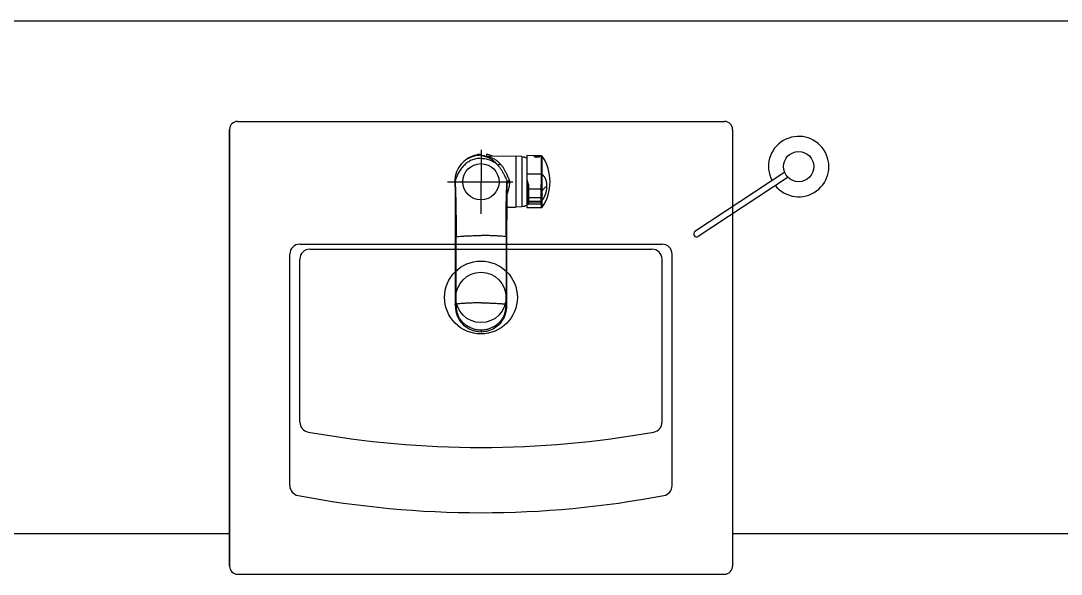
# Model space of a CAD drawing. Extents: x 1198601 to 1325177, y -301855 to -214174.
# Drawn here: x 1257563 to 1258597, y -274550 to -274000 of the extents above; entities that cross this region are included whole.
import ezdxf

# ---------------------------------------------------------------- set-up
doc = ezdxf.new("R2010")
doc.units = 0
doc.header["$LTSCALE"] = 600
doc.header["$MEASUREMENT"] = 0
doc.layers.add('INT', color=13, linetype='CONTINUOUS')
doc.layers.add('WALLLL', color=7, linetype='CONTINUOUS')

msp = doc.modelspace()

# ---------------------------------------------------------------- linework, layer by layer
at = {"layer": 'INT', "lineweight": -3}
for p, q in [((1257770.4, -274107.9), (1257770.4, -274541.9)), ((1257770.4, -274541.9), (1257770.4, -274107.9)), ((1257778.4, -274099.9), (1258262.4, -274099.9)), ((1258270.4, -274107.9), (1258270.4, -274541.9)), ((1258020.6, -274128.2), (1258020.2, -274191.9)), ((1258003.4, -274139.7), (1258001.9, -274141)), ((1258004.9, -274138.5), (1258003.4, -274139.7)), ((1258006.4, -274137.5), (1258004.9, -274138.5)), ((1258007.8, -274136.7), (1258006.4, -274137.5)), ((1258009.2, -274136), (1258007.8, -274136.7)), ((1258010.5, -274135.4), (1258009.2, -274136)), ((1258011.7, -274135), (1258010.5, -274135.4)), ((1258012.8, -274134.6), (1258011.7, -274135)), ((1258014, -274134.3), (1258012.8, -274134.6)), ((1258014.9, -274134.1), (1258014, -274134.3)), ((1258023.9, -274134.2), (1258023.7, -274134.2)), ((1258023.8, -274134.4), (1258023.8, -274134.4)), ((1258023.9, -274134.2), (1258054.9, -274134.3)), ((1258026.1, -274134.2), (1258025.9, -274134.1)), ((1258054.9, -274134.3), (1258054.9, -274185.3)), ((1258060.9, -274134.8), (1258054.9, -274134.3)), ((1258060.9, -274134.8), (1258060.9, -274184.8)), ((1258065.8, -274134), (1258065.8, -274185.8)), ((1258065.9, -274133.9), (1258065.9, -274152.3)), ((1258080.5, -274134.2), (1258065.9, -274133.9)), ((1258073.3, -274134.9), (1258073.3, -274134.8)), ((1258078.7, -274134.9), (1258078.8, -274134.9)), ((1258080.5, -274152.4), (1258080.5, -274134.2)), ((1258081.3, -274152.5), (1258081.3, -274134.6)), ((1257996.1, -274150.1), (1257995.4, -274152.3)), ((1257997, -274148), (1257996.1, -274150.1)), ((1257998, -274146), (1257997, -274148)), ((1257999.2, -274144.2), (1257998, -274146)), ((1258000.5, -274142.5), (1257999.2, -274144.2)), ((1258001.9, -274141), (1258000.5, -274142.5)), ((1257987.2, -274159.9), (1258052, -274159.9)), ((1257994.4, -274159.8), (1257994.4, -274159.8)), ((1257994.4, -274159.8), (1257994.4, -274159.8)), ((1257994.4, -274159.8), (1257994.4, -274160)), ((1257994.4, -274159.8), (1257994.4, -274159.9)), ((1257994.4, -274159.9), (1257994.4, -274160)), ((1257994.4, -274160), (1257994.4, -274160.3)), ((1257994.4, -274160.3), (1257994.4, -274160.9)), ((1257994.8, -274154.6), (1257994.6, -274156.3)), ((1257995.4, -274152.3), (1257994.8, -274154.6)), ((1258046.1, -274160.7), (1258046.2, -274160.4)), ((1258046.2, -274160.4), (1258046.2, -274160.2)), ((1258046.4, -274160.3), (1258046.4, -274161.2)), ((1258080.5, -274152.4), (1258065.9, -274152.3)), ((1258065.9, -274152.3), (1258065.9, -274156.4)), ((1258065.9, -274157.8), (1258065.9, -274175.4)), ((1258080.5, -274152.5), (1258080.5, -274152.4)), ((1258081.3, -274152.6), (1258081.3, -274152.5)), ((1257994.4, -274160.9), (1257994.4, -274162.8)), ((1257994.4, -274162.8), (1257994.5, -274167.4)), ((1257994.5, -274167.4), (1257994.5, -274170.3)), ((1257994.5, -274170.3), (1257994.5, -274175.3)), ((1257994.7, -274162.4), (1257994.7, -274162.4)), ((1258046.3, -274162.9), (1258046.4, -274161.2)), ((1258046.3, -274168.3), (1258046.3, -274162.9)), ((1258046.3, -274171.9), (1258046.3, -274168.3)), ((1258066.5, -274162.8), (1258066.5, -274181.3)), ((1258067.5, -274167.1), (1258067.5, -274175.9)), ((1258080, -274167.2), (1258067.5, -274167.1)), ((1258080, -274176), (1258080, -274167.2)), ((1258081, -274181.2), (1258081, -274168.1)), ((1257994.5, -274175.3), (1257994.5, -274179.3)), ((1257994.5, -274179.3), (1257994.5, -274182.7)), ((1258046.2, -274185), (1258046.3, -274180.4)), ((1258046.3, -274176), (1258046.3, -274171.9)), ((1258046.3, -274180.4), (1258046.3, -274176)), ((1258065.9, -274176.3), (1258065.9, -274178.9)), ((1258065.9, -274178.9), (1258065.9, -274185.9)), ((1258065.9, -274178.9), (1258066.5, -274178.9)), ((1258080, -274176), (1258067.5, -274175.9)), ((1258067.5, -274179.4), (1258067.5, -274180.2)), ((1258080, -274179.4), (1258067.5, -274179.4)), ((1258080, -274180.1), (1258067.5, -274180.2)), ((1258080, -274180.1), (1258080, -274179.4)), ((1258081, -274172.4), (1258081, -274172.3)), ((1258081, -274172.3), (1258081, -274172.3)), ((1258081, -274172.3), (1258081, -274172.3)), ((1258081, -274172.5), (1258081, -274172.4)), ((1258081, -274172.4), (1258081, -274172.4)), ((1258081, -274172.6), (1258081, -274172.5)), ((1258081.3, -274178.4), (1258081.3, -274178.3)), ((1258081.3, -274185.2), (1258081.3, -274178.4)), ((1257994.5, -274182.7), (1257994.6, -274186)), ((1257994.6, -274186), (1257994.6, -274188.5)), ((1257994.6, -274188.5), (1257994.7, -274198.4)), ((1258046.2, -274189.8), (1258046.2, -274185)), ((1258046.2, -274185.3), (1258054.9, -274185.3)), ((1258046.2, -274195.1), (1258046.2, -274189.8)), ((1258060.9, -274184.8), (1258054.9, -274185.3)), ((1258080.5, -274185.7), (1258065.9, -274185.9)), ((1258080, -274182.2), (1258067.5, -274182.3)), ((1258080.5, -274185.7), (1258080.5, -274182)), ((1257994.7, -274198.4), (1257994.7, -274203.8)), ((1258046.1, -274201), (1258046.2, -274195.1)), ((1258046.1, -274207.6), (1258046.1, -274201)), ((1257994.7, -274203.8), (1257994.7, -274205.7)), ((1257994.7, -274205.7), (1257994.7, -274207.7)), ((1257994.7, -274207.7), (1257994.7, -274208.7)), ((1257994.7, -274208.7), (1257994.7, -274209.7)), ((1257994.7, -274209.7), (1257994.7, -274210.8)), ((1257994.7, -274210.8), (1257994.7, -274211.9)), ((1257994.7, -274211.9), (1257994.7, -274212.9)), ((1258046, -274214.9), (1258046.1, -274207.6)), ((1257840.3, -274221.9), (1258200.3, -274221.9)), ((1257994.7, -274212.9), (1257994.8, -274214)), ((1257994.8, -274214.9), (1257994.7, -274235)), ((1257994.8, -274214), (1257994.8, -274214.9)), ((1258046, -274235), (1258046, -274214.9)), ((1257830.3, -274461.9), (1257830.3, -274231.9)), ((1257850.3, -274226.9), (1258190.3, -274226.9)), ((1258210.3, -274461.9), (1258210.3, -274231.9)), ((1257840.3, -274398.8), (1257840.3, -274236.9)), ((1257994.7, -274235), (1257994.7, -274257.4)), ((1258046.1, -274257.4), (1258046, -274235)), ((1258200.3, -274398.8), (1258200.3, -274236.9)), ((1257994.7, -274257.4), (1257994.7, -274281.8)), ((1258046.1, -274281.8), (1258046.1, -274257.4)), ((1257994.7, -274281.8), (1257994.9, -274285.5)), ((1258045.9, -274285.5), (1258046.1, -274281.8)), ((1257994.9, -274285.5), (1257995.4, -274289)), ((1257995.4, -274289), (1257996.3, -274292.1)), ((1257996.3, -274292.1), (1257997.5, -274295)), ((1257997.5, -274295), (1257999, -274297.7)), ((1258041.8, -274297.6), (1258043.3, -274295)), ((1258043.3, -274295), (1258044.5, -274292.1)), ((1258044.5, -274292.1), (1258045.3, -274289)), ((1258045.3, -274289), (1258045.9, -274285.5)), ((1257999, -274297.7), (1258000.8, -274300.1)), ((1258000.8, -274300.1), (1258003, -274302.3)), ((1258003, -274302.3), (1258005.6, -274304.2)), ((1258005.6, -274304.2), (1258008.5, -274305.9)), ((1258032.3, -274305.9), (1258035.2, -274304.2)), ((1258035.2, -274304.2), (1258037.8, -274302.2)), ((1258037.8, -274302.2), (1258040, -274300)), ((1258040, -274300), (1258041.8, -274297.6)), ((1258008.5, -274305.9), (1258011.6, -274307.3)), ((1258011.6, -274307.3), (1258014.8, -274308.3)), ((1258014.8, -274308.3), (1258017.8, -274308.8)), ((1258017.8, -274308.8), (1258020.4, -274308.9)), ((1258020.4, -274307.5), (1258020.4, -274308.9)), ((1258020.4, -274308.9), (1258023, -274308.8)), ((1258023, -274308.8), (1258026, -274308.3)), ((1258026, -274308.3), (1258029.2, -274307.3)), ((1258029.2, -274307.3), (1258032.3, -274305.9)), ((1257778.3, -274549.9), (1258262.4, -274549.9))]:
    msp.add_line(p, q, dxfattribs=at)
at = {"layer": 'INT', "color": 5}
for p, q in [((1258322.2, -274150.4), (1258233, -274209.3)), ((1258325.5, -274155.4), (1258236.3, -274214.3)), ((1257770.4, -274509.9), (1257300.4, -274509.9)), ((1258620.4, -274509.9), (1258270.4, -274509.9))]:
    msp.add_line(p, q, dxfattribs=at)
msp.add_circle((1258336.1, -274144.8), 15, dxfattribs=at)
at = {"layer": 'INT', "lineweight": -3}
for centre, radius in [((1258020.3, -274159.9), 18), ((1258020.3, -274274.9), 36.2), ((1258020.3, -274274.9), 25)]:
    msp.add_circle(centre, radius, dxfattribs=at)
for centre, radius, start, end in [((1257778.4, -274107.9), 8, 90, 180), ((1258262.4, -274107.9), 8, 0, 90), ((1258022.1, -274160), 27.5, 91.9859, 123.9463), ((1258022.1, -274160), 27.5, 70.1707, 82.7815), ((1258058.3, -274153.9), 19, 66.6309, 82.1348), ((1258065.9, -274134), 0.1, 89, 180), ((1258080.4, -274135.2), 1, 33.9392, 89), ((1258043.7, -274159.9), 45.3, 326.0608, 33.9392), ((1258067.5, -274181.3), 1, 180, 270.6098), ((1258080, -274181.2), 1, 270.6098, 0), ((1258058.3, -274165.7), 19, 277.8652, 293.3691), ((1258065.9, -274185.8), 0.1, 180, 271), ((1258080.4, -274184.7), 1, 271, 326.0608), ((1257840.3, -274231.9), 10, 90, 180), ((1258200.3, -274231.9), 10, 0, 90), ((1257850.3, -274236.9), 10, 90, 180), ((1258190.3, -274236.9), 10, 0, 90), ((1257850.3, -274398.8), 10, 180, 260.1964), ((1258020.3, -273448.9), 975, 259.8566, 280.1504), ((1258190.3, -274398.8), 10, 280.4898, 0), ((1257840.3, -274461.9), 10, 180, 259.604), ((1258200.3, -274461.9), 10, 281.105, 0), ((1258020.3, -273513.8), 975, 259.253, 280.7543), ((1257778.4, -274541.9), 8, 180, 270), ((1258262.4, -274541.9), 8, 270, 0)]:
    msp.add_arc(centre, radius, start, end, dxfattribs=at)
at = {"layer": 'INT', "color": 5}
for centre, radius, start, end in [((1258336.1, -274144.8), 30, 219.1815, 207.7032), ((1258234.7, -274211.8), 3, 123.4423, 303.4423)]:
    msp.add_arc(centre, radius, start, end, dxfattribs=at)
at = {"layer": 'INT', "lineweight": -3}
for points, knots in [([(1258020.4, -274136.6), (1258019.5, -274136.6), (1258017.8, -274136.7), (1258015.4, -274137), (1258013.1, -274137.6), (1258011, -274138.4), (1258009, -274139.4), (1258007.2, -274140.5), (1258005.4, -274141.8), (1258003.2, -274143.7), (1258000.7, -274146.5), (1257998.2, -274150.3), (1257996.1, -274154.5), (1257995, -274157.6), (1257994.5, -274159.1)], [0, 0, 0, 0, 2.590224, 5.032312, 7.364626, 9.618123, 11.819225, 13.989956, 16.149213, 18.31337, 22.708254, 27.27355, 32.086465, 36.909979, 36.909979, 36.909979, 36.909979]), ([(1258020.4, -274133.6), (1258019.6, -274133.6), (1258017.9, -274133.6), (1258016, -274133.9), (1258015, -274134.1), (1258014.9, -274134.1)], [0, 0, 0, 0, 2.337378, 5.167079, 5.568387, 5.568387, 5.568387, 5.568387]), ([(1258020.4, -274136.6), (1258021.3, -274136.6), (1258022.9, -274136.7), (1258025.4, -274137), (1258027.6, -274137.6), (1258029.8, -274138.4), (1258031.8, -274139.4), (1258034, -274140.7), (1258035.5, -274141.9), (1258036.4, -274142.7)], [0, 0, 0, 0, 2.590224, 5.032312, 7.364626, 9.618123, 11.819225, 13.989956, 17.522772, 17.522772, 17.522772, 17.522772]), ([(1258020.6, -274133.9), (1258020.6, -274133.9), (1258020.6, -274133.8), (1258020.7, -274133.9), (1258020.8, -274133.8), (1258020.9, -274133.8), (1258021, -274133.8), (1258021.1, -274133.8), (1258021.2, -274133.8), (1258021.2, -274133.8)], [0, 0, 0, 0, 0.0041468, 0.0434381, 0.1201391, 0.2263247, 0.3522698, 0.4910073, 0.5544665, 0.5544665, 0.5544665, 0.5544665]), ([(1258022.8, -274134.1), (1258022.7, -274134.1), (1258022.5, -274134.1), (1258022.2, -274134.1), (1258022, -274134), (1258021.8, -274134), (1258021.5, -274134), (1258021.4, -274134), (1258021.2, -274134), (1258021, -274133.9), (1258020.9, -274133.9), (1258020.8, -274133.9), (1258020.7, -274133.9), (1258020.7, -274133.9), (1258020.6, -274133.9), (1258020.6, -274133.9)], [0, 0, 0, 0, 0.293484, 0.563429, 0.816329, 1.052748, 1.266688, 1.455334, 1.625009, 1.778725, 1.915635, 2.031497, 2.11774, 2.166941, 2.177312, 2.177312, 2.177312, 2.177312]), ([(1258022.8, -274134.1), (1258022.8, -274134.1), (1258022.8, -274134.1), (1258022.7, -274134.1), (1258022.7, -274134.1), (1258022.7, -274134.1), (1258022.7, -274134.2), (1258022.7, -274134.2), (1258022.8, -274134.2), (1258022.8, -274134.2), (1258022.9, -274134.2), (1258022.9, -274134.2), (1258023.1, -274134.2), (1258023.2, -274134.3), (1258023.3, -274134.3), (1258023.3, -274134.3)], [0, 0, 0, 0, 0.0405784, 0.0692345, 0.0879732, 0.098602, 0.116444, 0.1374001, 0.1689614, 0.2134599, 0.2743319, 0.355857, 0.4621056, 0.5966429, 0.7625832, 0.7625832, 0.7625832, 0.7625832]), ([(1258023.4, -274134.2), (1258023.3, -274134.2), (1258023.2, -274134.1), (1258023, -274134.1), (1258022.9, -274134.1), (1258022.8, -274134.1)], [0, 0, 0, 0, 0.1871959, 0.3849876, 0.5910613, 0.5910613, 0.5910613, 0.5910613]), ([(1258023.3, -274134.3), (1258023.4, -274134.3), (1258023.5, -274134.4), (1258023.7, -274134.4), (1258023.8, -274134.4)], [0, 0, 0, 0, 0.2000417, 0.4367546, 0.4367546, 0.4367546, 0.4367546]), ([(1258023.7, -274134.2), (1258023.6, -274134.2), (1258023.5, -274134.2), (1258023.4, -274134.2), (1258023.4, -274134.2)], [0, 0, 0, 0, 0.1300233, 0.2646704, 0.2646704, 0.2646704, 0.2646704]), ([(1258023.7, -274134.2), (1258023.6, -274134.2), (1258023.6, -274134.2), (1258023.6, -274134.2), (1258023.5, -274134.2), (1258023.5, -274134.2), (1258023.5, -274134.2), (1258023.5, -274134.2), (1258023.5, -274134.2), (1258023.5, -274134.2), (1258023.5, -274134.2), (1258023.5, -274134.2), (1258023.5, -274134.2), (1258023.5, -274134.2), (1258023.5, -274134.2)], [0, 0, 0, 0, 0.0316484, 0.1196122, 0.1522803, 0.1766546, 0.1923725, 0.1999816, 0.2023724, 0.2059214, 0.2113667, 0.2189089, 0.2404269, 0.2442912, 0.2442912, 0.2442912, 0.2442912]), ([(1258023.5, -274134.2), (1258023.5, -274134.2), (1258023.5, -274134.2), (1258023.6, -274134.2), (1258023.6, -274134.2), (1258023.7, -274134.2), (1258023.7, -274134.2), (1258023.8, -274134.2), (1258023.9, -274134.3), (1258024, -274134.3)], [0, 0, 0, 0, 0.0259235, 0.0634393, 0.1081042, 0.1593251, 0.2165079, 0.3463714, 0.4736246, 0.4736246, 0.4736246, 0.4736246]), ([(1258023.8, -274134.4), (1258023.9, -274134.4), (1258024.1, -274134.5), (1258024.4, -274134.6), (1258024.7, -274134.6), (1258025.1, -274134.8), (1258025.6, -274134.9), (1258026.1, -274135.1), (1258026.7, -274135.3), (1258027.3, -274135.6), (1258028.1, -274135.9), (1258028.9, -274136.3), (1258029.7, -274136.8), (1258030.5, -274137.3), (1258031.3, -274137.9), (1258032.1, -274138.5), (1258032.8, -274139.1), (1258033.6, -274139.8), (1258034.3, -274140.4), (1258035, -274141.2), (1258035.7, -274141.9), (1258036.2, -274142.4), (1258036.4, -274142.7)], [0, 0, 0, 0, 0.234015, 0.553034, 0.918752, 1.336149, 1.811706, 2.352872, 2.969018, 3.675295, 4.495445, 5.428287, 6.400823, 7.365961, 8.336735, 9.306633, 10.27841, 11.256796, 12.252597, 13.265339, 14.29, 15.33046, 15.33046, 15.33046, 15.33046]), ([(1258024, -274134.3), (1258024, -274134.3), (1258024, -274134.3), (1258024.1, -274134.3), (1258024.3, -274134.3), (1258024.6, -274134.4), (1258024.9, -274134.4), (1258025.3, -274134.5), (1258025.7, -274134.5), (1258026.2, -274134.6), (1258026.9, -274134.8), (1258027.7, -274135), (1258028.6, -274135.2), (1258029.7, -274135.5), (1258031.1, -274136), (1258032.7, -274136.7), (1258034.2, -274137.6), (1258035.7, -274138.6), (1258037.7, -274140.1), (1258039, -274141.4), (1258039.8, -274142.4)], [0, 0, 0, 0, 0.019567, 0.179966, 0.351036, 0.530612, 0.908774, 1.305678, 1.714741, 2.132426, 2.984373, 3.849377, 4.721296, 5.596463, 7.349597, 9.105164, 10.869074, 12.651356, 14.463785, 18.229983, 18.229983, 18.229983, 18.229983]), ([(1258073.3, -274134.8), (1258073.3, -274134.8), (1258073.4, -274134.7), (1258073.5, -274134.6), (1258073.7, -274134.5), (1258074, -274134.5), (1258074.4, -274134.4), (1258074.9, -274134.4), (1258075.3, -274134.4), (1258075.8, -274134.4), (1258076.3, -274134.4), (1258076.8, -274134.4), (1258077.3, -274134.4), (1258077.7, -274134.5), (1258078.1, -274134.5), (1258078.4, -274134.6), (1258078.6, -274134.7), (1258078.7, -274134.7), (1258078.7, -274134.8)], [0, 0, 0, 0, 0.11504, 0.279174, 0.513408, 0.823538, 1.203641, 1.64619, 2.130327, 2.64079, 3.152053, 3.650099, 4.113922, 4.534773, 4.897455, 5.19713, 5.426713, 5.590228, 5.590228, 5.590228, 5.590228]), ([(1258078.8, -274134.9), (1258078.8, -274134.9), (1258078.7, -274135), (1258078.6, -274135.2), (1258078.3, -274135.3), (1258078, -274135.4), (1258077.7, -274135.5), (1258077.3, -274135.5), (1258076.8, -274135.6), (1258076.3, -274135.6), (1258075.8, -274135.6), (1258075.3, -274135.6), (1258074.8, -274135.5), (1258074.4, -274135.4), (1258074, -274135.3), (1258073.7, -274135.2), (1258073.5, -274135.1), (1258073.4, -274135), (1258073.4, -274134.9)], [0, 0, 0, 0, 0.126532, 0.307088, 0.554852, 0.87098, 1.248, 1.680836, 2.152201, 2.652892, 3.165519, 3.674946, 4.158891, 4.603347, 4.987481, 5.305951, 5.551597, 5.728072, 5.728072, 5.728072, 5.728072]), ([(1258074.8, -274135.5), (1258074.9, -274135.5), (1258075.1, -274135.4), (1258075.3, -274135.3), (1258075.6, -274135.1), (1258075.9, -274135), (1258076.3, -274134.9), (1258076.6, -274134.9), (1258076.9, -274134.8), (1258077.2, -274134.7), (1258077.5, -274134.7), (1258077.8, -274134.7), (1258078, -274134.7), (1258078.2, -274134.7), (1258078.4, -274134.8), (1258078.5, -274134.8), (1258078.6, -274134.9), (1258078.7, -274134.9), (1258078.7, -274134.9)], [0, 0, 0, 0, 0.241446, 0.555639, 0.881781, 1.215133, 1.55057, 1.882832, 2.206878, 2.518013, 2.812569, 3.088203, 3.342633, 3.550212, 3.717069, 3.860679, 3.991185, 4.025252, 4.025252, 4.025252, 4.025252]), ([(1258078.4, -274134.9), (1258078.4, -274134.9), (1258078.4, -274134.8), (1258078.3, -274134.8), (1258078.1, -274134.7), (1258078, -274134.7), (1258077.8, -274134.7), (1258077.5, -274134.7), (1258077.3, -274134.8), (1258077, -274134.8), (1258076.7, -274134.9), (1258076.4, -274134.9), (1258076.1, -274135), (1258075.8, -274135.1), (1258075.5, -274135.2), (1258075.2, -274135.3), (1258075, -274135.4), (1258074.9, -274135.5), (1258074.8, -274135.5)], [0, 0, 0, 0, 0.082892, 0.186562, 0.321417, 0.490486, 0.693216, 0.927136, 1.18855, 1.472896, 1.774974, 2.089123, 2.409382, 2.729641, 3.04379, 3.345868, 3.630214, 3.739412, 3.739412, 3.739412, 3.739412]), ([(1258078.4, -274134.9), (1258078.4, -274134.9), (1258078.4, -274135), (1258078.4, -274135.1), (1258078.3, -274135.2), (1258078.2, -274135.3), (1258078.1, -274135.3), (1258078, -274135.4)], [0, 0, 0, 0, 0.082892, 0.1865617, 0.3214172, 0.4904858, 0.607362, 0.607362, 0.607362, 0.607362]), ([(1258036.4, -274142.7), (1258036.5, -274142.7), (1258036.9, -274142.8), (1258037.5, -274142.9), (1258038.2, -274142.8), (1258039, -274142.7), (1258039.5, -274142.5), (1258039.8, -274142.4)], [0, 0, 0, 0, 0.440152, 1.061458, 1.777331, 2.579868, 3.452398, 3.452398, 3.452398, 3.452398]), ([(1258036.4, -274142.7), (1258036.7, -274143), (1258037.3, -274143.8), (1258038.3, -274144.9), (1258039.2, -274146.1), (1258040, -274147.4), (1258040.9, -274148.8), (1258041.8, -274150.2), (1258042.6, -274151.6), (1258043.4, -274153.1), (1258044.1, -274154.7), (1258044.9, -274156.2), (1258045.6, -274157.8), (1258046, -274158.9), (1258046.2, -274159.5)], [0, 0, 0, 0, 1.436009, 2.908824, 4.41421, 5.963127, 7.564246, 9.213758, 10.894248, 12.596155, 14.315923, 16.049841, 17.79384, 19.544642, 19.544642, 19.544642, 19.544642]), ([(1258039.8, -274142.4), (1258040.1, -274142.7), (1258040.6, -274143.5), (1258041.5, -274144.6), (1258042.3, -274145.8), (1258043, -274147), (1258043.8, -274148.3), (1258044.5, -274149.7), (1258045.2, -274151.1), (1258045.9, -274152.6), (1258046.5, -274154.1), (1258047.2, -274155.6), (1258047.9, -274157.1), (1258048.3, -274158.1), (1258048.5, -274158.7)], [0, 0, 0, 0, 1.369433, 2.762615, 4.179342, 5.633471, 7.137097, 8.689847, 10.277203, 11.89178, 13.530529, 15.18905, 16.861753, 18.54261, 18.54261, 18.54261, 18.54261]), ([(1257994.6, -274156.3), (1257994.5, -274156.6), (1257994.4, -274157.6), (1257994.4, -274158.7), (1257994.4, -274159.5)], [0, 0, 0, 0, 0.804088, 3.226093, 3.226093, 3.226093, 3.226093]), ([(1257994.4, -274159.4), (1257994.4, -274159.4), (1257994.4, -274159.4), (1257994.4, -274159.4), (1257994.4, -274159.4), (1257994.4, -274159.4), (1257994.4, -274159.3), (1257994.4, -274159.3), (1257994.4, -274159.3), (1257994.4, -274159.3), (1257994.4, -274159.3), (1257994.4, -274159.2), (1257994.5, -274159.2), (1257994.5, -274159.2), (1257994.5, -274159.1), (1257994.5, -274159.1)], [0, 0, 0, 0, 0.0146093, 0.0298766, 0.0456952, 0.0620495, 0.0789671, 0.0964151, 0.1148283, 0.1355764, 0.1603737, 0.1905349, 0.2278157, 0.2759383, 0.3433875, 0.3433875, 0.3433875, 0.3433875]), ([(1257994.5, -274159.1), (1257994.5, -274159.2), (1257994.4, -274159.4), (1257994.4, -274159.5), (1257994.4, -274159.6)], [0, 0, 0, 0, 0.2658295, 0.5316588, 0.5316588, 0.5316588, 0.5316588]), ([(1257994.4, -274159.5), (1257994.4, -274159.5), (1257994.4, -274159.5), (1257994.4, -274159.5), (1257994.4, -274159.5), (1257994.4, -274159.5), (1257994.4, -274159.4), (1257994.4, -274159.4), (1257994.4, -274159.4)], [0, 0, 0, 0, 0.01724635, 0.03443609, 0.05105741, 0.06670622, 0.08132657, 0.09556705, 0.09556705, 0.09556705, 0.09556705]), ([(1257994.4, -274159.5), (1257994.4, -274159.5), (1257994.4, -274159.5), (1257994.4, -274159.6), (1257994.4, -274159.6)], [0, 0, 0, 0, 0.02403585, 0.04998566, 0.04998566, 0.04998566, 0.04998566]), ([(1257994.4, -274159.6), (1257994.4, -274159.6), (1257994.4, -274159.6), (1257994.4, -274159.6), (1257994.4, -274159.6), (1257994.4, -274159.6), (1257994.4, -274159.7), (1257994.4, -274159.7)], [0, 0, 0, 0, 0.02313412, 0.04324975, 0.060657, 0.07563547, 0.08864377, 0.08864377, 0.08864377, 0.08864377]), ([(1257994.4, -274159.7), (1257994.4, -274159.7), (1257994.4, -274159.7), (1257994.4, -274159.7), (1257994.4, -274159.7), (1257994.4, -274159.7), (1257994.4, -274159.7), (1257994.4, -274159.7), (1257994.4, -274159.7), (1257994.4, -274159.8), (1257994.4, -274159.8), (1257994.4, -274159.8), (1257994.4, -274159.8)], [0, 0, 0, 0, 0.0119215, 0.0235152, 0.0350571, 0.0465041, 0.0578922, 0.0692869, 0.0806998, 0.0924356, 0.1053601, 0.1081219, 0.1081219, 0.1081219, 0.1081219]), ([(1257994.5, -274159.1), (1257994.5, -274159.1), (1257994.6, -274159.2), (1257994.5, -274159.2), (1257994.5, -274159.3)], [0, 0, 0, 0, 0.0272213, 0.1835337, 0.1835337, 0.1835337, 0.1835337]), ([(1257994.6, -274159.9), (1257994.6, -274160), (1257994.6, -274160.4), (1257994.7, -274161.2), (1257994.7, -274162), (1257994.7, -274162.4)], [0, 0, 0, 0, 0.344708, 1.235697, 2.49985, 2.49985, 2.49985, 2.49985]), ([(1258046.2, -274159.5), (1258046.2, -274159.5), (1258046.2, -274159.5), (1258046.3, -274159.5), (1258046.3, -274159.5), (1258046.4, -274159.4), (1258046.5, -274159.4), (1258046.6, -274159.4), (1258046.8, -274159.3), (1258047, -274159.2), (1258047.4, -274159.1), (1258047.7, -274159), (1258048.1, -274158.8), (1258048.4, -274158.7), (1258048.5, -274158.7)], [0, 0, 0, 0, 0.010944, 0.027521, 0.077782, 0.150389, 0.244474, 0.359082, 0.493233, 0.816175, 1.174168, 1.575442, 2.00623, 2.452757, 2.452757, 2.452757, 2.452757]), ([(1258046.2, -274159.5), (1258046.2, -274159.5), (1258046.3, -274159.6), (1258046.3, -274159.7), (1258046.3, -274159.9), (1258046.3, -274160), (1258046.4, -274160)], [0, 0, 0, 0, 0.1482974, 0.2952828, 0.4410236, 0.5855392, 0.5855392, 0.5855392, 0.5855392]), ([(1258046.2, -274160.2), (1258046.2, -274160.1), (1258046.2, -274159.9), (1258046.2, -274159.6), (1258046.2, -274159.5)], [0, 0, 0, 0, 0.2943163, 0.7809709, 0.7809709, 0.7809709, 0.7809709]), ([(1258048.8, -274160.6), (1258048.7, -274161.5), (1258048.5, -274163.2), (1258048.1, -274165.7), (1258047.5, -274168.2), (1258046.9, -274170.2), (1258046.5, -274171.3), (1258046.3, -274171.6)], [0, 0, 0, 0, 2.623607, 5.212523, 7.739175, 10.184468, 11.359691, 11.359691, 11.359691, 11.359691]), ([(1258046.4, -274160.4), (1258046.4, -274160.4), (1258046.4, -274160.4), (1258046.4, -274160.4), (1258046.4, -274160.4), (1258046.5, -274160.4), (1258046.5, -274160.4), (1258046.6, -274160.4), (1258046.8, -274160.4), (1258046.9, -274160.5), (1258047.1, -274160.5), (1258047.5, -274160.5), (1258047.9, -274160.5), (1258048.4, -274160.6), (1258048.7, -274160.6), (1258048.8, -274160.6)], [0, 0, 0, 0, 0.001735, 0.015686, 0.035501, 0.092711, 0.173124, 0.27621, 0.400822, 0.545655, 0.709398, 1.087447, 1.519914, 1.990349, 2.480385, 2.480385, 2.480385, 2.480385]), ([(1258048.5, -274158.7), (1258048.6, -274158.8), (1258048.7, -274158.9), (1258048.7, -274159.2), (1258048.8, -274159.5), (1258048.8, -274159.7), (1258048.8, -274159.8)], [0, 0, 0, 0, 0.298762, 0.593732, 0.88539, 1.173884, 1.173884, 1.173884, 1.173884]), ([(1258048.8, -274159.8), (1258048.8, -274159.9), (1258048.9, -274160.1), (1258048.9, -274160.3), (1258048.8, -274160.5), (1258048.8, -274160.6)], [0, 0, 0, 0, 0.2739408, 0.547197, 0.8203208, 0.8203208, 0.8203208, 0.8203208]), ([(1258065.9, -274152.3), (1258065.9, -274152.3), (1258065.9, -274152.3), (1258065.8, -274152.3), (1258065.8, -274152.3), (1258065.8, -274152.3), (1258065.8, -274152.3)], [0, 0, 0, 0, 0.0388565, 0.0724878, 0.0965893, 0.1103156, 0.1103156, 0.1103156, 0.1103156]), ([(1258065.9, -274156.4), (1258065.9, -274156.4), (1258065.9, -274156.4), (1258065.8, -274156.4), (1258065.8, -274156.4), (1258065.8, -274156.4), (1258065.8, -274156.4)], [0, 0, 0, 0, 0.0389348, 0.0735218, 0.1005829, 0.1206181, 0.1206181, 0.1206181, 0.1206181]), ([(1258065.8, -274156.4), (1258065.8, -274156.5), (1258065.8, -274156.8), (1258065.8, -274157), (1258065.8, -274157.3), (1258065.9, -274157.5), (1258065.9, -274157.7), (1258065.9, -274157.8)], [0, 0, 0, 0, 0.327151, 0.620734, 0.88299, 1.1194, 1.335167, 1.335167, 1.335167, 1.335167]), ([(1258065.9, -274156.4), (1258065.9, -274156.5), (1258065.9, -274156.7), (1258065.9, -274157), (1258065.9, -274157.3), (1258066, -274157.5), (1258066, -274157.6), (1258066, -274157.7)], [0, 0, 0, 0, 0.326535, 0.619413, 0.880873, 1.116375, 1.331088, 1.331088, 1.331088, 1.331088]), ([(1258066, -274157.7), (1258066, -274157.7), (1258066, -274157.7), (1258065.9, -274157.7), (1258065.9, -274157.8), (1258065.9, -274157.8)], [0, 0, 0, 0, 0.0423912, 0.0809186, 0.1116655, 0.1116655, 0.1116655, 0.1116655]), ([(1258065.9, -274157.8), (1258065.9, -274157.9), (1258066, -274158.3), (1258066.1, -274158.8), (1258066.2, -274159.4), (1258066.3, -274159.9), (1258066.4, -274160.5), (1258066.4, -274161.1), (1258066.5, -274161.7), (1258066.5, -274162.2), (1258066.5, -274162.6), (1258066.5, -274162.8)], [0, 0, 0, 0, 0.528608, 1.063859, 1.614016, 2.178183, 2.753417, 3.336588, 3.926926, 4.520478, 5.105253, 5.105253, 5.105253, 5.105253]), ([(1258066, -274157.7), (1258066, -274157.9), (1258066.1, -274158.2), (1258066.2, -274158.7), (1258066.4, -274159.3), (1258066.5, -274159.8), (1258066.7, -274160.3), (1258066.8, -274160.8), (1258067, -274161.3), (1258067.1, -274161.8), (1258067.3, -274162.1), (1258067.3, -274162.2)], [0, 0, 0, 0, 0.523889, 1.048295, 1.579689, 2.115459, 2.651071, 3.181844, 3.705461, 4.2172, 4.706397, 4.706397, 4.706397, 4.706397]), ([(1258080, -274167.2), (1258080, -274167.1), (1258080, -274167.1), (1258080, -274166.9), (1258080, -274166.8), (1258080, -274166.6), (1258080, -274166.4), (1258080, -274166.2), (1258080.1, -274165.9), (1258080.1, -274165.6), (1258080.1, -274165.2), (1258080.2, -274164.8), (1258080.2, -274164.3), (1258080.3, -274163.7), (1258080.3, -274162.9), (1258080.3, -274162.1), (1258080.4, -274161), (1258080.4, -274159.7), (1258080.4, -274158.2), (1258080.4, -274156.4), (1258080.4, -274154.5), (1258080.5, -274153.1), (1258080.5, -274152.5)], [0, 0, 0, 0, 0.105645, 0.226459, 0.366376, 0.529886, 0.722208, 0.949367, 1.218299, 1.537069, 1.914571, 2.351515, 2.861987, 3.470206, 4.203472, 5.070432, 6.103024, 7.354612, 8.852636, 10.665364, 12.784059, 14.684072, 14.684072, 14.684072, 14.684072]), ([(1258080.5, -274152.4), (1258080.5, -274152.4), (1258080.7, -274152.4), (1258080.9, -274152.4), (1258081.1, -274152.5), (1258081.2, -274152.5), (1258081.3, -274152.5)], [0, 0, 0, 0, 0.237601, 0.461865, 0.6613791, 0.8267999, 0.8267999, 0.8267999, 0.8267999]), ([(1258080.5, -274152.5), (1258080.5, -274152.5), (1258080.7, -274152.5), (1258080.9, -274152.5), (1258081.1, -274152.6), (1258081.2, -274152.6), (1258081.3, -274152.6)], [0, 0, 0, 0, 0.2376631, 0.4621386, 0.6620475, 0.8280829, 0.8280829, 0.8280829, 0.8280829]), ([(1258081, -274168.1), (1258081, -274168.1), (1258081, -274168), (1258081, -274167.9), (1258081, -274167.7), (1258081, -274167.6), (1258081, -274167.3), (1258081, -274167.1), (1258081.1, -274166.8), (1258081.1, -274166.4), (1258081.1, -274166), (1258081.2, -274165.5), (1258081.2, -274164.9), (1258081.2, -274164.3), (1258081.2, -274163.5), (1258081.2, -274162.5), (1258081.3, -274161.4), (1258081.3, -274160.1), (1258081.3, -274158.5), (1258081.3, -274156.6), (1258081.3, -274154.7), (1258081.3, -274153.3), (1258081.3, -274152.6)], [0, 0, 0, 0, 0.109416, 0.235899, 0.383959, 0.558894, 0.767027, 1.015796, 1.313648, 1.669921, 2.094291, 2.585725, 3.156672, 3.829864, 4.629392, 5.559864, 6.652494, 7.961874, 9.515731, 11.384558, 13.560083, 15.506199, 15.506199, 15.506199, 15.506199]), ([(1258085.9, -274164.2), (1258085.9, -274164), (1258085.9, -274163.7), (1258085.9, -274163.3), (1258085.9, -274162.8), (1258085.8, -274162.4), (1258085.8, -274161.9), (1258085.7, -274161.5), (1258085.7, -274161), (1258085.6, -274160.5), (1258085.5, -274159.9), (1258085.3, -274159.3), (1258085.1, -274158.6), (1258084.9, -274157.9), (1258084.5, -274157.1), (1258084.2, -274156.4), (1258083.8, -274155.7), (1258083.5, -274155.1), (1258083.1, -274154.7), (1258082.8, -274154.2), (1258082.5, -274153.9), (1258082.2, -274153.5), (1258081.9, -274153.2), (1258081.6, -274152.9), (1258081.4, -274152.7), (1258081.3, -274152.6)], [0, 0, 0, 0, 0.452543, 0.90402, 1.352082, 1.794141, 2.232662, 2.682821, 3.162328, 3.688209, 4.271653, 4.919897, 5.636533, 6.412497, 7.234235, 8.063458, 8.833769, 9.51157, 10.101801, 10.615035, 11.078937, 11.521149, 11.962778, 12.403668, 12.840462, 12.840462, 12.840462, 12.840462]), ([(1257994.7, -274162.4), (1257994.8, -274163), (1257994.8, -274164.4), (1257994.9, -274166.7), (1257995, -274169.5), (1257995.1, -274172.7), (1257995.2, -274175.8), (1257995.3, -274178.8), (1257995.3, -274181.9), (1257995.4, -274185.2), (1257995.4, -274188.6), (1257995.5, -274192.1), (1257995.5, -274195.6), (1257995.5, -274199.3), (1257995.5, -274202.9), (1257995.5, -274206.3), (1257995.5, -274209.4), (1257995.5, -274212.1), (1257995.5, -274213.8), (1257995.5, -274214.6)], [0, 0, 0, 0, 1.71548, 4.091926, 6.983155, 10.250061, 13.415907, 16.366054, 19.317284, 22.667187, 26.241959, 29.694991, 33.165519, 36.797763, 40.534632, 44.048526, 47.085042, 49.75156, 52.157576, 52.157576, 52.157576, 52.157576]), ([(1258045.3, -274214.6), (1258045.3, -274213.8), (1258045.3, -274212.2), (1258045.2, -274209.6), (1258045.2, -274206.7), (1258045.2, -274203.5), (1258045.3, -274200.2), (1258045.3, -274196.8), (1258045.3, -274193.4), (1258045.3, -274190), (1258045.4, -274186.5), (1258045.4, -274183.2), (1258045.5, -274180.1), (1258045.6, -274177.2), (1258045.6, -274174.2), (1258045.7, -274171.1), (1258045.8, -274168.2), (1258045.9, -274165.6), (1258046, -274163.5), (1258046.1, -274161.9), (1258046.1, -274161.1), (1258046.1, -274160.7)], [0, 0, 0, 0, 2.337635, 4.909997, 7.768616, 10.969092, 14.408092, 17.848495, 21.231712, 24.576192, 28.065518, 31.495912, 34.540251, 37.383744, 40.371744, 43.530973, 46.560296, 49.189783, 51.300944, 52.82171, 53.897247, 53.897247, 53.897247, 53.897247]), ([(1258067.3, -274162.2), (1258067.2, -274162.2), (1258067.1, -274162.3), (1258067, -274162.3), (1258066.8, -274162.4), (1258066.7, -274162.5), (1258066.6, -274162.6), (1258066.5, -274162.7), (1258066.5, -274162.8), (1258066.5, -274162.8)], [0, 0, 0, 0, 0.182114, 0.363634, 0.537934, 0.699205, 0.843319, 0.968953, 1.079048, 1.079048, 1.079048, 1.079048]), ([(1258067.5, -274167.1), (1258067.4, -274167.1), (1258067.3, -274167.1), (1258067.1, -274167.2), (1258066.9, -274167.3), (1258066.7, -274167.5), (1258066.6, -274167.7), (1258066.5, -274167.9), (1258066.5, -274168), (1258066.5, -274168.1)], [0, 0, 0, 0, 0.225083, 0.449427, 0.672405, 0.893653, 1.113152, 1.331233, 1.548523, 1.548523, 1.548523, 1.548523]), ([(1258067.3, -274162.2), (1258067.3, -274162.3), (1258067.4, -274162.4), (1258067.4, -274162.5), (1258067.4, -274162.7), (1258067.5, -274162.9), (1258067.5, -274163.1), (1258067.5, -274163.3), (1258067.5, -274163.6), (1258067.5, -274163.8), (1258067.5, -274164.2), (1258067.5, -274164.5), (1258067.5, -274164.8), (1258067.5, -274165.2), (1258067.5, -274165.5), (1258067.5, -274165.8), (1258067.5, -274166.1), (1258067.5, -274166.4), (1258067.5, -274166.7), (1258067.5, -274166.9), (1258067.5, -274167), (1258067.5, -274167.1)], [0, 0, 0, 0, 0.160194, 0.325728, 0.498389, 0.681673, 0.880568, 1.102288, 1.351105, 1.627073, 1.929676, 2.260958, 2.622082, 2.983618, 3.324025, 3.64272, 3.939276, 4.213383, 4.464725, 4.693043, 4.898033, 4.898033, 4.898033, 4.898033]), ([(1258080, -274167.2), (1258080.1, -274167.2), (1258080.2, -274167.2), (1258080.5, -274167.3), (1258080.7, -274167.4), (1258080.9, -274167.6), (1258081, -274167.9), (1258081, -274168), (1258081, -274168.1)], [0, 0, 0, 0, 0.259435, 0.517671, 0.773853, 1.027659, 1.279396, 1.529934, 1.529934, 1.529934, 1.529934]), ([(1258080, -274167.2), (1258080.1, -274167.2), (1258080.2, -274167.2), (1258080.5, -274167.3), (1258080.7, -274167.4), (1258080.9, -274167.6), (1258081, -274167.9), (1258081, -274168), (1258081, -274168.1)], [0, 0, 0, 0, 0.259437, 0.517678, 0.773872, 1.027697, 1.279461, 1.530027, 1.530027, 1.530027, 1.530027]), ([(1258081, -274170.4), (1258081, -274170.2), (1258081, -274169.9), (1258081.1, -274169.5), (1258081.2, -274169), (1258081.5, -274168.4), (1258082, -274167.7), (1258082.6, -274166.9), (1258083.4, -274166.1), (1258084.2, -274165.4), (1258085.1, -274164.8), (1258085.6, -274164.4), (1258085.9, -274164.2)], [0, 0, 0, 0, 0.459627, 0.924367, 1.398823, 1.885684, 2.898929, 3.960085, 5.050784, 6.145211, 7.2129, 8.220926, 8.220926, 8.220926, 8.220926]), ([(1258081.3, -274178.3), (1258081.4, -274178.2), (1258081.6, -274177.9), (1258081.9, -274177.4), (1258082.2, -274177), (1258082.5, -274176.5), (1258082.8, -274176), (1258083, -274175.5), (1258083.3, -274175), (1258083.5, -274174.5), (1258083.8, -274174), (1258084, -274173.5), (1258084.2, -274173), (1258084.4, -274172.5), (1258084.6, -274171.9), (1258084.8, -274171.2), (1258085, -274170.5), (1258085.2, -274169.7), (1258085.4, -274168.8), (1258085.6, -274167.7), (1258085.8, -274166.6), (1258085.9, -274165.4), (1258085.9, -274164.6), (1258085.9, -274164.2)], [0, 0, 0, 0, 0.551396, 1.102926, 1.655971, 2.2092, 2.762323, 3.315244, 3.869963, 4.427947, 4.989821, 5.554573, 6.117488, 6.683879, 7.278636, 7.934468, 8.679043, 9.52814, 10.489055, 11.563922, 12.740618, 13.962522, 15.148207, 15.148207, 15.148207, 15.148207]), ([(1258065.9, -274175.4), (1258065.9, -274175.5), (1258065.9, -274175.6), (1258065.8, -274175.7), (1258065.8, -274175.8), (1258065.8, -274176), (1258065.8, -274176.1), (1258065.8, -274176.2)], [0, 0, 0, 0, 0.1212267, 0.2539572, 0.4011697, 0.5670711, 0.755174, 0.755174, 0.755174, 0.755174]), ([(1258065.9, -274176.3), (1258065.9, -274176.3), (1258065.9, -274176.3), (1258065.8, -274176.2), (1258065.8, -274176.2), (1258065.8, -274176.2), (1258065.8, -274176.2)], [0, 0, 0, 0, 0.0392584, 0.0770519, 0.1126123, 0.1464901, 0.1464901, 0.1464901, 0.1464901]), ([(1258065.9, -274178.9), (1258065.9, -274178.9), (1258065.9, -274178.9), (1258065.8, -274178.9), (1258065.8, -274178.9), (1258065.8, -274178.9), (1258065.8, -274178.9)], [0, 0, 0, 0, 0.0391473, 0.0757518, 0.1083109, 0.1376452, 0.1376452, 0.1376452, 0.1376452]), ([(1258066.5, -274172.8), (1258066.5, -274172.9), (1258066.5, -274173.1), (1258066.5, -274173.4), (1258066.4, -274173.7), (1258066.4, -274174), (1258066.3, -274174.3), (1258066.2, -274174.6), (1258066.1, -274174.9), (1258066, -274175.2), (1258065.9, -274175.3), (1258065.9, -274175.4)], [0, 0, 0, 0, 0.306092, 0.6109, 0.918491, 1.226464, 1.535613, 1.84697, 2.160559, 2.465312, 2.748517, 2.748517, 2.748517, 2.748517]), ([(1258066, -274175.5), (1258066, -274175.5), (1258066, -274175.5), (1258065.9, -274175.5), (1258065.9, -274175.4), (1258065.9, -274175.4)], [0, 0, 0, 0, 0.0424668, 0.0844888, 0.1246144, 0.1246144, 0.1246144, 0.1246144]), ([(1258066, -274175.5), (1258066, -274175.5), (1258066, -274175.6), (1258065.9, -274175.8), (1258065.9, -274175.9), (1258065.9, -274176.1), (1258065.9, -274176.2), (1258065.9, -274176.3)], [0, 0, 0, 0, 0.1231996, 0.2583929, 0.4084935, 0.5776431, 0.7692559, 0.7692559, 0.7692559, 0.7692559]), ([(1258066.5, -274174.4), (1258066.5, -274174.4), (1258066.4, -274174.5), (1258066.3, -274174.7), (1258066.2, -274175), (1258066.1, -274175.2), (1258066, -274175.4), (1258066, -274175.5)], [0, 0, 0, 0, 0.010666, 0.29787, 0.595805, 0.891808, 1.171165, 1.171165, 1.171165, 1.171165]), ([(1258067.5, -274175.9), (1258067.4, -274175.9), (1258067.3, -274175.9), (1258067.1, -274176), (1258066.9, -274176.1), (1258066.7, -274176.3), (1258066.6, -274176.5), (1258066.5, -274176.7), (1258066.5, -274176.8), (1258066.5, -274176.9)], [0, 0, 0, 0, 0.225083, 0.449427, 0.672405, 0.893653, 1.113152, 1.331233, 1.548523, 1.548523, 1.548523, 1.548523]), ([(1258067.5, -274179.4), (1258067.4, -274179.4), (1258067.3, -274179.4), (1258067.1, -274179.3), (1258066.9, -274179.3), (1258066.7, -274179.3), (1258066.6, -274179.2), (1258066.5, -274179.2), (1258066.5, -274179.1), (1258066.5, -274179.1)], [0, 0, 0, 0, 0.224031, 0.437902, 0.631678, 0.796768, 0.926842, 1.019641, 1.082854, 1.082854, 1.082854, 1.082854]), ([(1258067.5, -274180.2), (1258067.4, -274180.2), (1258067.3, -274180.2), (1258067.1, -274180.2), (1258066.9, -274180.2), (1258066.7, -274180.1), (1258066.6, -274180.1), (1258066.5, -274180), (1258066.5, -274180), (1258066.5, -274180)], [0, 0, 0, 0, 0.224031, 0.437902, 0.631678, 0.796768, 0.926842, 1.019641, 1.082854, 1.082854, 1.082854, 1.082854]), ([(1258067.5, -274175.9), (1258067.5, -274175.9), (1258067.5, -274176), (1258067.5, -274176), (1258067.5, -274176.1), (1258067.5, -274176.2), (1258067.5, -274176.2), (1258067.5, -274176.3), (1258067.5, -274176.4), (1258067.5, -274176.5), (1258067.5, -274176.6), (1258067.5, -274176.7), (1258067.5, -274176.9), (1258067.5, -274177), (1258067.5, -274177.1), (1258067.5, -274177.2), (1258067.5, -274177.4), (1258067.5, -274177.5), (1258067.5, -274177.7), (1258067.5, -274177.8), (1258067.5, -274178), (1258067.5, -274178.1), (1258067.5, -274178.3), (1258067.5, -274178.4), (1258067.5, -274178.6), (1258067.5, -274178.7), (1258067.5, -274178.9), (1258067.5, -274179.1), (1258067.5, -274179.2), (1258067.5, -274179.3), (1258067.5, -274179.4)], [0, 0, 0, 0, 0.045513, 0.099321, 0.161262, 0.231133, 0.308711, 0.393764, 0.486038, 0.585251, 0.691092, 0.803217, 0.921244, 1.044816, 1.173595, 1.307164, 1.445058, 1.586839, 1.732097, 1.880403, 2.031289, 2.184269, 2.338859, 2.494576, 2.650918, 2.8074, 2.963569, 3.118967, 3.273066, 3.425337, 3.425337, 3.425337, 3.425337]), ([(1258067.5, -274180.2), (1258067.5, -274180.3), (1258067.5, -274180.4), (1258067.5, -274180.5), (1258067.5, -274180.7), (1258067.5, -274180.8), (1258067.5, -274180.9), (1258067.5, -274181.1), (1258067.5, -274181.2), (1258067.5, -274181.3), (1258067.5, -274181.4), (1258067.5, -274181.6), (1258067.5, -274181.7), (1258067.5, -274181.8), (1258067.5, -274181.8), (1258067.5, -274181.9), (1258067.5, -274182), (1258067.5, -274182.1), (1258067.5, -274182.1), (1258067.5, -274182.2), (1258067.5, -274182.2), (1258067.5, -274182.2), (1258067.5, -274182.3), (1258067.5, -274182.3), (1258067.5, -274182.3), (1258067.5, -274182.3), (1258067.5, -274182.3)], [0, 0, 0, 0, 0.149985, 0.297219, 0.441302, 0.581725, 0.718051, 0.849878, 0.9768, 1.098417, 1.21435, 1.324224, 1.427667, 1.524369, 1.614063, 1.696454, 1.771258, 1.838245, 1.897224, 1.94802, 1.990469, 2.024435, 2.049806, 2.066505, 2.074486, 2.074517, 2.074517, 2.074517, 2.074517]), ([(1258080, -274176), (1258080.1, -274176), (1258080.2, -274176), (1258080.5, -274176.1), (1258080.7, -274176.3), (1258080.9, -274176.5), (1258081, -274176.7), (1258081, -274176.9), (1258081, -274177)], [0, 0, 0, 0, 0.259437, 0.517678, 0.773872, 1.027697, 1.279461, 1.530027, 1.530027, 1.530027, 1.530027]), ([(1258080, -274179.4), (1258080, -274179.3), (1258080, -274179), (1258080, -274178.5), (1258080, -274178), (1258080, -274177.5), (1258080, -274177.1), (1258080, -274176.8), (1258080, -274176.4), (1258080, -274176.2), (1258080, -274176.1), (1258080, -274176)], [0, 0, 0, 0, 0.478989, 0.965418, 1.444659, 1.902129, 2.324085, 2.697734, 3.011851, 3.256886, 3.425498, 3.425498, 3.425498, 3.425498]), ([(1258080, -274179.4), (1258080.1, -274179.4), (1258080.2, -274179.4), (1258080.5, -274179.4), (1258080.7, -274179.4), (1258080.8, -274179.3), (1258080.9, -274179.3), (1258081, -274179.2), (1258081, -274179.2)], [0, 0, 0, 0, 0.257279, 0.497894, 0.707141, 0.873267, 0.990001, 1.064662, 1.064662, 1.064662, 1.064662]), ([(1258080, -274180.1), (1258080.1, -274180.1), (1258080.2, -274180.1), (1258080.5, -274180.1), (1258080.7, -274180), (1258080.8, -274180), (1258080.9, -274179.9), (1258081, -274179.9), (1258081, -274179.8)], [0, 0, 0, 0, 0.257278, 0.497893, 0.70714, 0.873266, 0.990001, 1.064662, 1.064662, 1.064662, 1.064662]), ([(1258080, -274182.2), (1258080, -274182.2), (1258080, -274182), (1258080, -274181.9), (1258080, -274181.6), (1258080, -274181.3), (1258080, -274181), (1258080, -274180.5), (1258080, -274180.2), (1258080, -274180.1)], [0, 0, 0, 0, 0.088602, 0.256438, 0.500789, 0.814248, 1.187398, 1.608879, 2.066008, 2.066008, 2.066008, 2.066008]), ([(1258081.3, -274178.3), (1258081.3, -274177.9), (1258081.3, -274177), (1258081.3, -274175.8), (1258081.3, -274174.7), (1258081.3, -274173.9), (1258081.3, -274173.3), (1258081.2, -274172.8), (1258081.2, -274172.5), (1258081.2, -274172.3), (1258081.2, -274172.1), (1258081.2, -274172), (1258081.1, -274172), (1258081.1, -274172), (1258081.1, -274172), (1258081, -274172.1), (1258081, -274172.1), (1258081, -274172.2), (1258081, -274172.3), (1258081, -274172.4), (1258081, -274172.5), (1258081, -274172.6), (1258081, -274172.6)], [0, 0, 0, 0, 1.311601, 2.685671, 3.753166, 4.543419, 5.130562, 5.556245, 5.865224, 6.085544, 6.232657, 6.324308, 6.376208, 6.4092, 6.451854, 6.511616, 6.585529, 6.669377, 6.759561, 6.853537, 6.949781, 7.04765, 7.04765, 7.04765, 7.04765]), ([(1258081, -274178.6), (1258081, -274178.5), (1258081.1, -274178.5), (1258081.2, -274178.4), (1258081.3, -274178.3)], [0, 0, 0, 0, 0.1558651, 0.3620472, 0.3620472, 0.3620472, 0.3620472]), ([(1258081, -274178.6), (1258081, -274178.6), (1258081.1, -274178.6), (1258081.2, -274178.5), (1258081.3, -274178.4)], [0, 0, 0, 0, 0.1558597, 0.3611669, 0.3611669, 0.3611669, 0.3611669]), ([(1257994.8, -274214.9), (1257994.8, -274214.9), (1257994.8, -274214.8), (1257994.9, -274214.7), (1257995.2, -274214.6), (1257995.4, -274214.6), (1257995.5, -274214.6)], [0, 0, 0, 0, 0.0273445, 0.2025469, 0.4678711, 0.8524987, 0.8524987, 0.8524987, 0.8524987]), ([(1257995.5, -274214.6), (1257996.4, -274214.5), (1257998.4, -274214.2), (1258001.6, -274213.9), (1258005.4, -274213.7), (1258009.9, -274213.5), (1258014.9, -274213.4), (1258018.5, -274213.4), (1258020.4, -274213.4)], [0, 0, 0, 0, 2.726158, 5.949237, 9.754679, 14.183527, 19.239685, 24.930174, 24.930174, 24.930174, 24.930174]), ([(1257995.6, -274281.5), (1257995.6, -274273.6), (1257995.6, -274258.3), (1257995.6, -274236), (1257995.5, -274221.6), (1257995.5, -274214.6)], [0, 0, 0, 0, 23.676981, 45.935727, 66.880488, 66.880488, 66.880488, 66.880488]), ([(1258045.3, -274214.6), (1258044.4, -274214.5), (1258042.4, -274214.2), (1258039.2, -274213.9), (1258035.4, -274213.7), (1258030.9, -274213.5), (1258025.9, -274213.4), (1258022.3, -274213.4), (1258020.4, -274213.4)], [0, 0, 0, 0, 2.726158, 5.949237, 9.754679, 14.183527, 19.239685, 24.930174, 24.930174, 24.930174, 24.930174]), ([(1258045.3, -274214.6), (1258045.3, -274221.6), (1258045.2, -274236.1), (1258045.2, -274258.3), (1258045.2, -274273.6), (1258045.1, -274281.5)], [0, 0, 0, 0, 21.054163, 43.3221, 66.880488, 66.880488, 66.880488, 66.880488]), ([(1258046, -274214.9), (1258046, -274214.9), (1258046, -274214.8), (1258045.9, -274214.7), (1258045.6, -274214.6), (1258045.4, -274214.6), (1258045.3, -274214.6)], [0, 0, 0, 0, 0.0273469, 0.2025276, 0.4678568, 0.8524808, 0.8524808, 0.8524808, 0.8524808]), ([(1257994.7, -274281.8), (1257994.7, -274281.7), (1257994.7, -274281.7), (1257994.9, -274281.6), (1257995.2, -274281.5), (1257995.5, -274281.5), (1257995.6, -274281.5)], [0, 0, 0, 0, 0.08014, 0.28535, 0.613292, 1.046016, 1.046016, 1.046016, 1.046016]), ([(1258020.4, -274280.3), (1258018.7, -274280.3), (1258015.3, -274280.3), (1258010.3, -274280.4), (1258005.4, -274280.7), (1258000.5, -274281), (1257997.3, -274281.3), (1257995.6, -274281.5)], [0, 0, 0, 0, 5.123766, 10.141851, 15.051188, 19.900476, 24.78745, 24.78745, 24.78745, 24.78745]), ([(1258020.4, -274307.5), (1258020.1, -274307.5), (1258019.3, -274307.5), (1258018.2, -274307.4), (1258017, -274307.2), (1258015.6, -274307), (1258014.1, -274306.6), (1258012.5, -274306.2), (1258010.9, -274305.5), (1258009.1, -274304.7), (1258007.1, -274303.6), (1258005.1, -274302.3), (1258003, -274300.5), (1258001, -274298.4), (1257999.3, -274296), (1257998, -274293.5), (1257997.1, -274291.1), (1257996.5, -274288.8), (1257996.1, -274286.8), (1257995.8, -274284.9), (1257995.7, -274283.1), (1257995.6, -274282), (1257995.6, -274281.5)], [0, 0, 0, 0, 1.005831, 2.142535, 3.405588, 4.791167, 6.296237, 7.929834, 9.719456, 11.700041, 13.895764, 16.332563, 19.095143, 22.022318, 24.947988, 27.805871, 30.434047, 32.76917, 34.869567, 36.779558, 38.513725, 40.10254, 40.10254, 40.10254, 40.10254]), ([(1258020.4, -274280.3), (1258022.1, -274280.3), (1258025.5, -274280.3), (1258030.5, -274280.4), (1258035.4, -274280.7), (1258040.3, -274281), (1258043.5, -274281.3), (1258045.1, -274281.5)], [0, 0, 0, 0, 5.123766, 10.141851, 15.051188, 19.900476, 24.78745, 24.78745, 24.78745, 24.78745]), ([(1258045.1, -274281.5), (1258045.1, -274282), (1258045.1, -274283.1), (1258045, -274284.9), (1258044.7, -274286.8), (1258044.3, -274288.8), (1258043.7, -274291.1), (1258042.8, -274293.5), (1258041.5, -274296), (1258039.8, -274298.4), (1258037.8, -274300.5), (1258035.7, -274302.3), (1258033.7, -274303.6), (1258031.7, -274304.7), (1258029.9, -274305.5), (1258028.2, -274306.2), (1258026.7, -274306.6), (1258025.2, -274307), (1258023.8, -274307.2), (1258022.6, -274307.4), (1258021.4, -274307.5), (1258020.7, -274307.5), (1258020.4, -274307.5)], [0, 0, 0, 0, 1.588834, 3.323023, 5.233043, 7.333454, 9.668509, 12.296499, 15.154189, 18.079816, 21.007041, 23.769685, 26.206543, 28.402311, 30.382936, 32.172591, 33.806215, 35.311308, 36.696907, 37.959978, 39.096697, 40.10254, 40.10254, 40.10254, 40.10254]), ([(1258046.1, -274281.8), (1258046.1, -274281.7), (1258046.1, -274281.7), (1258045.8, -274281.6), (1258045.5, -274281.5), (1258045.3, -274281.5), (1258045.1, -274281.5)], [0, 0, 0, 0, 0.079698, 0.28495, 0.61299, 1.045758, 1.045758, 1.045758, 1.045758])]:
    msp.add_open_spline(points, degree=3, knots=knots, dxfattribs=at)
for points in [[(1258021.2, -274133.6), (1258020.9, -274133.6), (1258020.7, -274133.6), (1258020.4, -274133.6)], [(1258025.9, -274134.1), (1258025.8, -274134.1), (1258025.7, -274134.1), (1258025.6, -274134.1)], [(1258073.4, -274134.9), (1258073.3, -274134.9), (1258073.3, -274134.9), (1258073.3, -274134.9)], [(1258078.7, -274134.8), (1258078.7, -274134.8), (1258078.7, -274134.8), (1258078.7, -274134.9)], [(1258078.7, -274134.9), (1258078.7, -274134.9), (1258078.7, -274134.9), (1258078.7, -274135)], [(1258078.7, -274135), (1258078.7, -274135), (1258078.7, -274135), (1258078.7, -274135)], [(1257994.4, -274159.6), (1257994.4, -274159.6), (1257994.4, -274159.7), (1257994.4, -274159.8)], [(1257994.5, -274159.3), (1257994.5, -274159.4), (1257994.6, -274159.5), (1257994.6, -274159.6)], [(1257994.6, -274159.6), (1257994.6, -274159.7), (1257994.6, -274159.7), (1257994.6, -274159.8)], [(1257994.6, -274159.8), (1257994.6, -274159.8), (1257994.6, -274159.8), (1257994.6, -274159.9)], [(1258046.4, -274160), (1258046.4, -274160.1), (1258046.4, -274160.2), (1258046.4, -274160.3)]]:
    msp.add_open_spline(points, degree=3, dxfattribs=at)
at = {"layer": 'WALLLL'}
msp.add_line((1257350.4, -273999.9), (1259490.4, -273999.9), dxfattribs=at)

doc.saveas('drawing.dxf')
